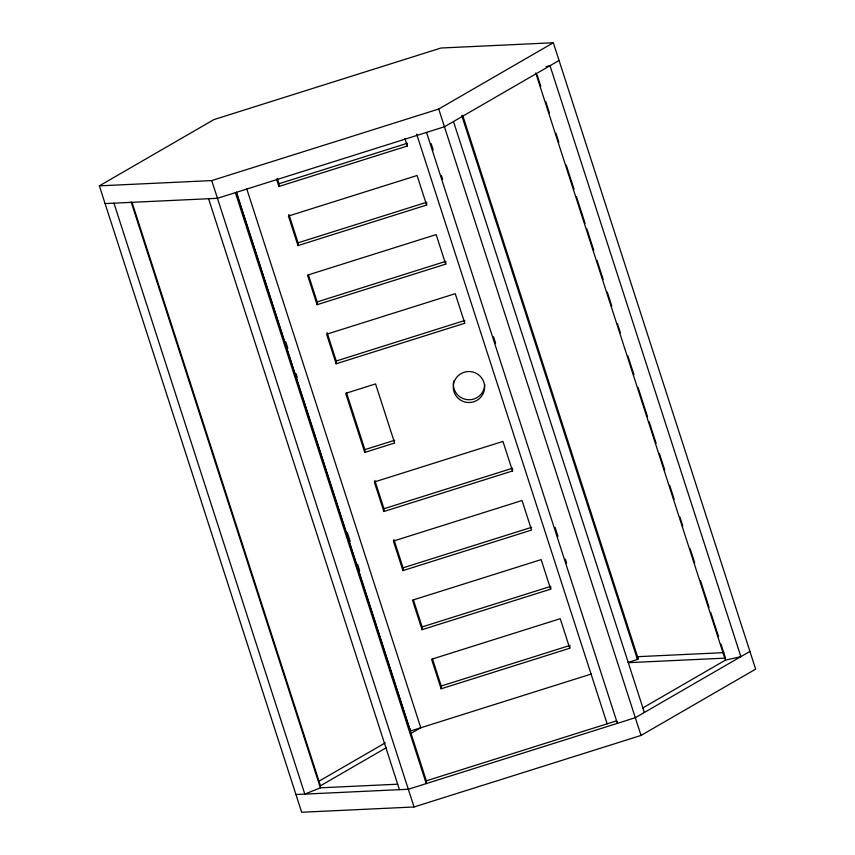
<?xml version="1.0" encoding="UTF-8"?>
<svg xmlns="http://www.w3.org/2000/svg" width="855" height="855" viewBox="0 0 855 855"><rect width="100%" height="100%" fill="white"/><g stroke="black" fill="none" stroke-linecap="round" stroke-linejoin="round"><path stroke-width="1.28" d="M278.987 183.718L407.418 143.234L407.311 146.013L278.89 186.497L278.987 183.718L277.405 178.791M426.688 203.191L426.613 205.04L297.978 245.599L298.074 242.809L288.937 214.498M317.162 301.911L445.808 261.352L445.701 264.142L317.066 304.69L317.162 301.911L308.42 274.818M336.154 363.781L326.61 334.23L455.245 293.682L464.789 323.233L336.154 363.781L336.25 361.002L327.102 332.68M364.775 452.423L345.687 393.332L375.559 383.916L394.647 443.008L364.775 452.423L364.882 449.645L346.606 393.065M512.573 469.106L512.508 470.966L383.863 511.514L383.97 508.736L374.821 480.425M402.951 570.606L393.407 541.065L522.052 500.517L531.596 530.057L402.951 570.606L403.058 567.827L393.909 539.516M591.361 673.997L410.453 731.025L410.528 729.165M550.748 587.3L550.684 589.148L422.039 629.708L422.146 626.918L413.393 599.836M236.301 192.428L426.346 780.818L426.239 783.608L235.371 192.664M441.233 686.02L569.868 645.461L569.772 648.25L441.127 688.799L441.233 686.02L432.48 658.938M617.46 721.492L617.385 723.351L426.517 132.407M628.254 662.369L637.445 659.472L637.552 656.693L723.8 652.643M99.351 185.856L213.964 119.572L440.956 48.019L553.324 42.75L755.649 669.144L641.036 735.428L414.044 806.981L301.676 812.25L99.351 185.856L211.73 180.587L438.711 109.034L553.324 42.75M559.052 60.481L444.44 126.764L217.448 198.307L105.079 203.586M318.765 781.331L385.316 742.835M386.204 747.772L320.465 785.788L132.055 202.475M410.421 733.761L420.799 727.755L246.764 188.923M642.682 707.993L725.403 660.156L740.879 656.651L550.011 65.707L546.142 66.583M749.921 651.414L635.308 717.698L408.316 789.251L295.948 794.519M397.693 784.195L320.39 787.818L304.818 794.103L113.95 203.169M298.074 242.809L426.72 202.261M336.25 361.002L464.896 320.454M364.882 449.645L394.754 440.229M383.97 508.736L512.615 468.187M403.058 567.827L531.692 527.279M422.146 626.918L550.78 586.37M426.346 780.818L616.337 720.925M628.425 662.668L725.478 658.115L720.968 644.136M537.079 74.802L540.766 86.237M545.693 101.489L549.391 112.924M555.953 133.262L558.828 142.154M566.224 165.036L574.015 189.179M576.484 196.8L585.098 223.486M586.744 228.574L593.723 250.173M597.004 260.348L603.16 279.403M607.264 292.111L611.785 306.09M617.524 323.885L620.399 332.777M627.794 355.659L633.95 374.714M638.054 387.433L647.492 416.652M649.137 421.739L656.116 443.35M659.397 453.513L664.73 470.036M669.657 485.287L674.168 499.267M679.917 517.051L682.792 525.953M690.177 548.825L694.698 562.804M700.437 580.598L709.062 607.285M710.708 612.362L718.499 636.515M535.764 73.028L725.403 660.156M462.683 115.307L638.364 659.216M461.764 115.553L637.445 659.472M453.492 121.528L644.36 712.461M438.711 109.034L641.036 735.428M431.134 143.608L433.186 149.956M441.404 175.382L442.634 179.187M493.527 336.774L495.579 343.133M555.098 527.396L557.973 536.299M565.358 559.17L566.598 562.985M416.684 134.16L607.146 723.832M426.613 205.04L417.08 175.499L288.434 216.048L297.978 245.599M445.701 264.142L436.157 234.591L307.522 275.139L317.066 304.69M512.508 470.966L502.964 441.415L374.319 481.974L383.863 511.514M550.684 589.148L541.14 559.608L412.495 600.157L422.039 629.708M569.772 648.25L560.228 618.699L431.583 659.248L441.127 688.799M404.928 138.628L407.311 146.013M276.507 179.112L278.89 186.497M285.773 341.904L287.825 348.263M296.033 373.678L297.273 377.493M347.344 532.537L350.219 541.429M357.604 564.3L359.656 570.659M236.418 192.183L410.453 731.025M211.73 180.587L414.044 806.981M208.577 198.723L399.445 789.667M131.157 201.972L320.39 787.818M484.721 384.536A15.679 15.508 2.1 0 1 467.236 399.648A15.679 15.508 2.1 0 1 453.727 380.945M458.398 398.494A15.679 15.508 2.1 0 0 484.261 390.34A15.679 15.508 2.1 0 0 464.169 372.256A15.679 15.508 2.1 0 0 458.398 398.494"/></g></svg>
